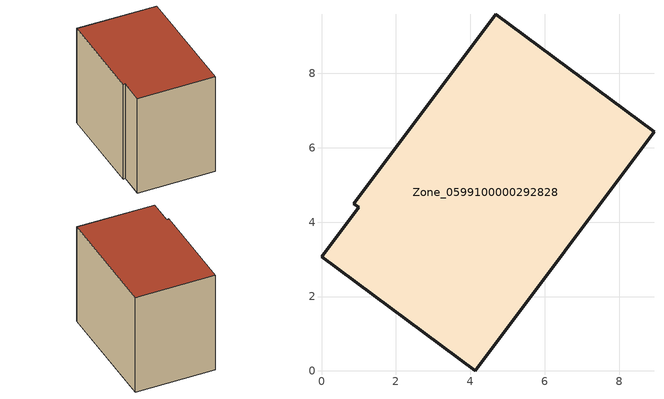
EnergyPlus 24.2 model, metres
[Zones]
Zone_0599100000292828
 floor ground (C_G): 8.94,6.43 4.13,0 0,3.07 1,4.4 0.87,4.49 4.69,9.59 z0
 wall outside (C_F): 8.94,6.43 4.69,9.59 0.87,4.49 1,4.4 0,3.07 4.13,0 8.94,6.43 z0:6.91
 roof outside (C_R): 4.13,0 8.94,6.43 4.69,9.59 0.87,4.49 1,4.4 0,3.07 z6.91
[BUILDING]
Pand.0599100000292828: North Axis=0; Terrain=City; Loads Convergence Tolerance Value=0.04; Temperature Convergence Tolerance Value=0.4; Solar Distribution=FullExterior; Maximum Number of Warmup Days=25; Minimum Number of Warmup Days=1
[Site:Location]
Rotterdam.The.Hague.AP_ZH_NLD Design_Conditions: Latitude=51.96; Longitude=4.45; Time Zone=1; Elevation=-4.5
[SITE:GROUNDTEMPERATURE:BUILDINGSURFACE]
18, 18, 18, 18, 18, 18, 18, 18, 18, 18, 18, 18
[MATERIAL] Thermal Absorptance=0.9; Solar Absorptance=0.7; Visible Absorptance=0.7
Name | Roughness | Thickness | Conductivity | Density | Specific Heat
G.TC.1946 | MediumSmooth | 0.15 | 1 | 540 | 1210
F.TC.1946 | Rough | 0.3 | 0.857143 | 1920 | 840
R.TC.1946 | MediumRough | 0.2 | 0.909091 | 1500 | 1000
[CONSTRUCTION]
C_G: G.TC.1946
C_F: F.TC.1946
C_R: R.TC.1946
[ZONE]
Zone_0599100000292828: Type=1; Multiplier=1; Ceiling Height=Autocalculate; Volume=Autocalculate; Floor Area=autocalculate; Part of Total Floor Area=Yes
[ZONEINFILTRATION:DESIGNFLOWRATE]
Infil_Zone_0599100000292828: Zone or ZoneList or Space or SpaceList=Zone_0599100000292828; Schedule=AlwaysOn; Design Flow Rate Calculation Method=Flow/Area; Flow Rate per Floor Area=0.003; Constant Term Coefficient=1; Temperature Term Coefficient=0; Velocity Term Coefficient=0; Velocity Squared Term Coefficient=0
[HVACTEMPLATE:ZONE:IDEALLOADSAIRSYSTEM]
Zone_0599100000292828: Maximum Heating Supply Air Temperature=50; Minimum Cooling Supply Air Temperature=13; Maximum Heating Supply Air Humidity Ratio=0.0156; Minimum Cooling Supply Air Humidity Ratio=0.0077; Heating Limit=NoLimit; Cooling Limit=NoLimit; Dehumidification Control Type=ConstantSensibleHeatRatio; Cooling Sensible Heat Ratio=0.7; Dehumidification Setpoint=60; Humidification Control Type=None; Humidification Setpoint=30; Outdoor Air Method=None; Outdoor Air Flow Rate per Person=0.00944; Outdoor Air Flow Rate per Zone Floor Area=0; Outdoor Air Flow Rate per Zone=0; Demand Controlled Ventilation Type=None; Outdoor Air Economizer Type=NoEconomizer; Heat Recovery Type=None; Sensible Heat Recovery Effectiveness=0.7; Latent Heat Recovery Effectiveness=0.65
[ZONECONTROL:THERMOSTAT]
ThermostatControl_Zone_0599100000292828: Zone or ZoneList=Zone_0599100000292828; Control Type Schedule=DualSetpointControlType; Control 1=Thermostat_Zone_0599100000292828; Temperature Difference Between Cutout And Setpoint=0
[THERMOSTATSETPOINT:DUALSETPOINT]
Thermostat_Zone_0599100000292828: Heating Setpoint Temperature Schedule=HeatingSetpoint_Zone_0599100000292828; Cooling Setpoint Temperature Schedule=CoolingSetpoint_Zone_0599100000292828
[SCHEDULE:COMPACT]
HeatingSetpoint_Zone_0599100000292828: Through: 12/31, For: AllDays, Until: 24:00, 21
CoolingSetpoint_Zone_0599100000292828: Through: 12/31, For: AllDays, Until: 24:00, 24
DualSetpointControlType: Through: 12/31, For: AllDays, Until: 24:00, 4
AlwaysOn: Through: 12/31, For: AllDays, Until: 24:00, 1
